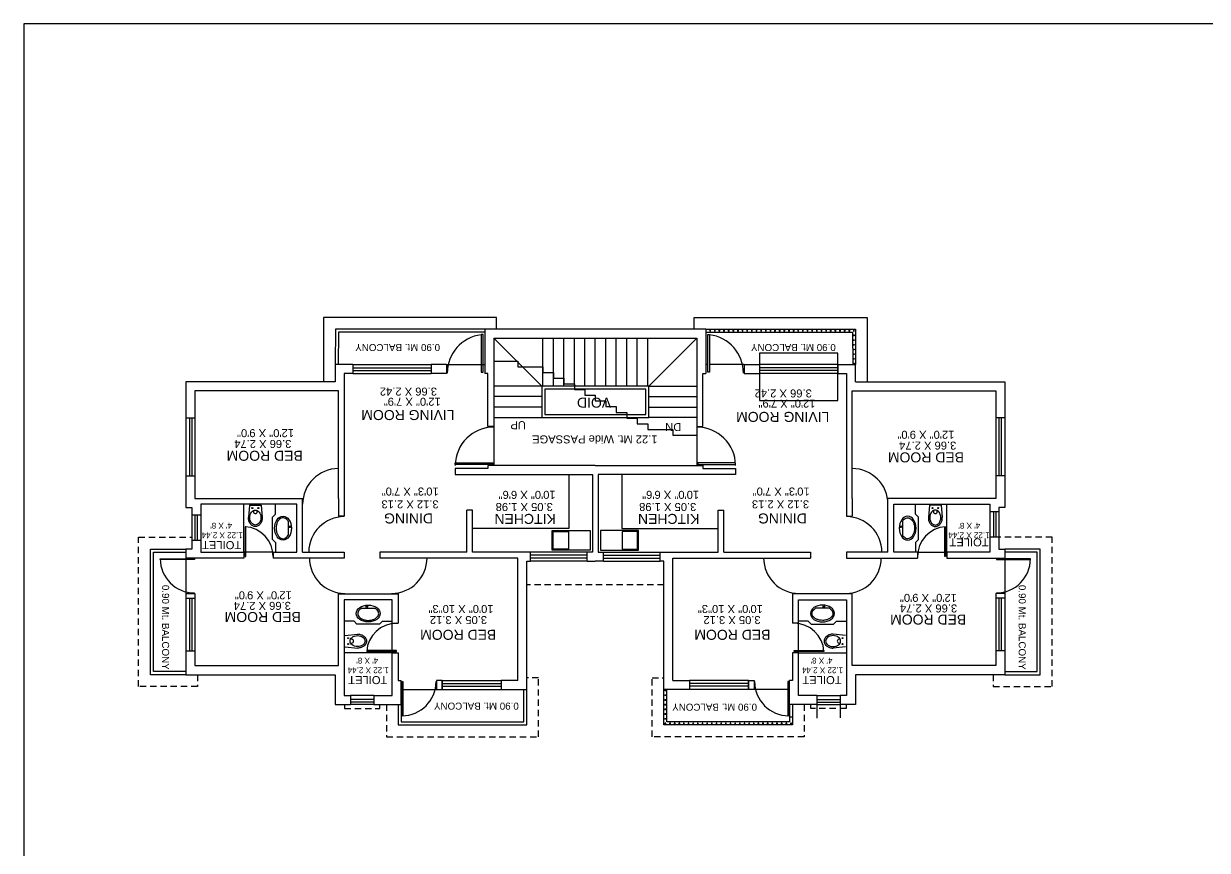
# Model space of a CAD drawing. Header units: metres. Extents: x -1441 to -394, y -133 to 518.
# Drawn here: x -1183.67 to -1153.52, y 45.35 to 66.41 of the extents above; entities that cross this region are included whole.
import ezdxf

# ---------------------------------------------------------------- set-up
doc = ezdxf.new("R2010")
doc.units = ezdxf.units.M
doc.header["$LTSCALE"] = 25.4
doc.linetypes.add('DASHED2', pattern=[9.525, 6.35, -3.175])
doc.layers.get('0').update_dxf_attribs({"linetype": 'CONTINUOUS'})
doc.layers.add('FUR', color=1, linetype='CONTINUOUS')
doc.styles.add('STYLE3', font='arial.ttf')

msp = doc.modelspace()

# ---------------------------------------------------------------- linework, layer by layer
at = {"color": 8}
for p, q in [((-1172.209, 58.626), (-1175.729, 58.626)), ((-1170.475, 57.176), (-1171.695, 58.396)), ((-1170.445, 57.176), (-1170.445, 58.396)), ((-1170.178, 57.176), (-1170.178, 58.396)), ((-1169.911, 57.176), (-1169.911, 58.396)), ((-1169.644, 57.176), (-1169.644, 58.396)), ((-1169.377, 57.176), (-1169.377, 58.396)), ((-1169.11, 57.176), (-1169.11, 58.396)), ((-1168.843, 57.176), (-1168.843, 58.396)), ((-1168.576, 57.176), (-1168.576, 58.396)), ((-1168.309, 57.176), (-1168.309, 58.396)), ((-1168.042, 57.176), (-1168.042, 58.396)), ((-1167.775, 57.176), (-1167.775, 58.396)), ((-1167.745, 57.176), (-1166.525, 58.396)), ((-1175.288, 57.726), (-1173.292, 57.726)), ((-1172.897, 57.726), (-1171.925, 57.726)), ((-1166.248, 57.726), (-1166.295, 57.726)), ((-1165.322, 57.726), (-1166.2, 57.726)), ((-1162.932, 57.726), (-1164.927, 57.726)), ((-1175.288, 57.496), (-1173.292, 57.496)), ((-1162.932, 57.496), (-1164.927, 57.496)), ((-1170.475, 57.176), (-1171.695, 57.176)), ((-1167.745, 57.176), (-1166.525, 57.176)), ((-1170.475, 56.909), (-1171.695, 56.909)), ((-1167.745, 56.909), (-1166.525, 56.909)), ((-1170.475, 56.642), (-1171.695, 56.642)), ((-1167.745, 56.642), (-1166.525, 56.642)), ((-1179.545, 56.369), (-1179.545, 54.89)), ((-1179.315, 56.369), (-1179.315, 54.89)), ((-1171.695, 56.375), (-1170.475, 56.375)), ((-1171.695, 56.375), (-1170.475, 56.375)), ((-1171.695, 56.145), (-1171.695, 55.155)), ((-1166.525, 56.375), (-1167.745, 56.375)), ((-1166.525, 56.145), (-1166.525, 55.155)), ((-1158.905, 56.369), (-1158.905, 54.89)), ((-1158.675, 56.369), (-1158.675, 54.89)), ((-1178.065, 52.945), (-1178.065, 54.165)), ((-1177.261, 53.917), (-1177.261, 54.165)), ((-1160.958, 53.917), (-1160.958, 54.165)), ((-1160.155, 52.945), (-1160.155, 54.165)), ((-1159.065, 53.976), (-1159.065, 53.325)), ((-1158.835, 53.976), (-1158.835, 53.325)), ((-1179.385, 53.896), (-1179.385, 53.253)), ((-1179.155, 53.896), (-1179.155, 53.253)), ((-1177.261, 53.917), (-1177.337, 53.841)), ((-1177.337, 53.268), (-1177.337, 53.841)), ((-1160.958, 53.917), (-1160.882, 53.841)), ((-1160.882, 53.268), (-1160.882, 53.841)), ((-1177.261, 53.192), (-1177.337, 53.268)), ((-1177.261, 53.192), (-1177.261, 52.945)), ((-1160.958, 53.192), (-1160.882, 53.268)), ((-1160.958, 53.192), (-1160.958, 52.945)), ((-1177.315, 52.945), (-1178.065, 52.945)), ((-1169.315, 52.945), (-1170.762, 52.945)), ((-1168.904, 52.945), (-1167.457, 52.945)), ((-1160.905, 52.945), (-1160.155, 52.945)), ((-1169.315, 52.715), (-1170.762, 52.715)), ((-1168.904, 52.715), (-1167.457, 52.715)), ((-1179.545, 51.777), (-1179.545, 50.43)), ((-1179.315, 51.777), (-1179.315, 50.43)), ((-1158.905, 51.777), (-1158.905, 50.43)), ((-1158.675, 51.777), (-1158.675, 50.43)), ((-1175.257, 51.188), (-1175.505, 51.188)), ((-1175.257, 51.188), (-1175.181, 51.112)), ((-1174.609, 51.112), (-1175.181, 51.112)), ((-1174.533, 51.188), (-1174.609, 51.112)), ((-1174.533, 51.188), (-1174.285, 51.188)), ((-1174.285, 50.385), (-1174.285, 51.135)), ((-1163.687, 51.188), (-1163.935, 51.188)), ((-1163.935, 50.385), (-1163.935, 51.135)), ((-1163.687, 51.188), (-1163.611, 51.112)), ((-1163.611, 51.112), (-1163.039, 51.112)), ((-1162.963, 51.188), (-1163.039, 51.112)), ((-1162.963, 51.188), (-1162.715, 51.188)), ((-1174.285, 50.385), (-1175.505, 50.385)), ((-1163.935, 50.385), (-1162.715, 50.385)), ((-1173.009, 49.675), (-1173.009, 49.445)), ((-1165.211, 49.675), (-1165.211, 49.445)), ((-1174.749, 49.295), (-1175.349, 49.295)), ((-1174.055, 49.445), (-1174.034, 49.445)), ((-1174.013, 49.445), (-1173.155, 49.445)), ((-1164.165, 49.445), (-1165.065, 49.445)), ((-1163.471, 49.295), (-1162.871, 49.295)), ((-1174.749, 49.065), (-1175.349, 49.065)), ((-1163.471, 49.065), (-1162.871, 49.065))]:
    msp.add_line(p, q, dxfattribs=at)
at = {"color": 7}
for p, q in [((-1171.925, 58.626), (-1171.925, 57.726)), ((-1166.295, 58.626), (-1171.925, 58.626)), ((-1171.925, 58.626), (-1171.925, 57.496)), ((-1166.295, 58.626), (-1166.295, 57.496)), ((-1171.695, 58.396), (-1166.525, 58.396)), ((-1171.695, 58.396), (-1171.695, 56.145)), ((-1166.525, 58.396), (-1166.525, 56.145)), ((-1175.288, 57.726), (-1175.288, 57.496)), ((-1172.897, 57.726), (-1173.292, 57.726)), ((-1173.292, 57.726), (-1173.292, 57.496)), ((-1172.897, 57.726), (-1172.897, 57.496)), ((-1165.322, 57.726), (-1165.322, 57.496)), ((-1165.322, 57.726), (-1164.927, 57.726)), ((-1164.927, 57.726), (-1164.927, 57.496)), ((-1162.932, 57.726), (-1162.485, 57.726)), ((-1162.932, 57.726), (-1162.932, 57.496)), ((-1162.485, 57.285), (-1162.485, 57.726)), ((-1175.505, 57.496), (-1175.505, 53.862)), ((-1175.288, 57.496), (-1175.505, 57.496)), ((-1172.897, 57.496), (-1173.292, 57.496)), ((-1171.845, 57.496), (-1171.925, 57.496)), ((-1171.845, 56.145), (-1171.845, 57.496)), ((-1166.375, 56.145), (-1166.375, 57.496)), ((-1166.375, 57.496), (-1166.295, 57.496)), ((-1165.322, 57.496), (-1164.927, 57.496)), ((-1162.932, 57.496), (-1162.715, 57.496)), ((-1162.715, 57.496), (-1162.715, 53.862)), ((-1175.735, 57.285), (-1179.545, 57.285)), ((-1179.545, 57.285), (-1179.545, 56.369)), ((-1162.485, 57.285), (-1158.675, 57.285)), ((-1158.675, 57.285), (-1158.675, 56.369)), ((-1179.545, 56.369), (-1179.315, 56.369)), ((-1171.695, 56.145), (-1171.845, 56.145)), ((-1166.525, 56.145), (-1166.375, 56.145)), ((-1158.675, 56.369), (-1158.905, 56.369)), ((-1179.545, 54.89), (-1179.545, 54.085)), ((-1179.545, 54.89), (-1179.315, 54.89)), ((-1169.11, 55.155), (-1171.845, 55.155)), ((-1171.845, 55.155), (-1171.845, 55.075)), ((-1169.11, 55.155), (-1166.375, 55.155)), ((-1166.375, 55.155), (-1166.375, 55.075)), ((-1158.675, 54.89), (-1158.905, 54.89)), ((-1158.675, 54.89), (-1158.675, 54.085)), ((-1176.565, 52.945), (-1176.565, 54.315)), ((-1175.655, 54.315), (-1175.655, 53.862)), ((-1162.565, 54.315), (-1162.565, 53.862)), ((-1161.655, 52.945), (-1161.655, 54.315)), ((-1179.545, 54.085), (-1179.385, 54.085)), ((-1179.385, 54.085), (-1179.385, 53.896)), ((-1172.385, 52.945), (-1172.385, 54.015)), ((-1172.235, 54.015), (-1172.385, 54.015)), ((-1165.985, 54.015), (-1165.835, 54.015)), ((-1165.835, 52.945), (-1165.835, 54.015)), ((-1158.835, 53.976), (-1159.065, 53.976)), ((-1158.675, 54.085), (-1158.835, 54.085)), ((-1158.835, 54.085), (-1158.835, 53.976)), ((-1179.385, 53.896), (-1179.155, 53.896)), ((-1176.934, 53.731), (-1176.934, 53.378)), ((-1175.505, 53.862), (-1175.655, 53.862)), ((-1162.715, 53.862), (-1162.565, 53.862)), ((-1161.286, 53.731), (-1161.286, 53.378)), ((-1179.385, 53.253), (-1179.385, 53.025)), ((-1158.835, 53.325), (-1158.835, 53.025)), ((-1179.385, 53.025), (-1179.545, 53.025)), ((-1179.545, 53.025), (-1179.545, 52.776)), ((-1178.065, 52.945), (-1178.065, 52.795)), ((-1177.315, 52.945), (-1177.315, 52.795)), ((-1172.385, 52.945), (-1174.595, 52.945)), ((-1174.595, 52.945), (-1174.595, 52.795)), ((-1170.762, 52.715), (-1170.762, 52.945)), ((-1169.315, 52.715), (-1169.315, 52.945)), ((-1168.904, 52.715), (-1168.904, 52.945)), ((-1167.457, 52.715), (-1167.457, 52.945)), ((-1165.835, 52.945), (-1163.625, 52.945)), ((-1163.625, 52.945), (-1163.625, 52.795)), ((-1160.905, 52.945), (-1160.905, 52.795)), ((-1160.155, 52.945), (-1160.155, 52.795)), ((-1158.835, 53.025), (-1158.675, 53.025)), ((-1158.675, 53.025), (-1158.675, 51.777)), ((-1179.545, 52.755), (-1179.545, 51.777)), ((-1170.855, 49.445), (-1170.855, 52.715)), ((-1170.855, 52.715), (-1170.762, 52.715)), ((-1169.315, 52.715), (-1169.11, 52.715)), ((-1168.904, 52.715), (-1169.11, 52.715)), ((-1167.365, 52.715), (-1167.457, 52.715)), ((-1167.365, 49.445), (-1167.365, 52.715)), ((-1179.545, 51.895), (-1179.315, 51.895)), ((-1179.315, 51.895), (-1179.315, 51.777)), ((-1158.675, 51.895), (-1158.905, 51.895)), ((-1158.905, 51.895), (-1158.905, 51.777)), ((-1179.545, 51.777), (-1179.315, 51.777)), ((-1158.675, 51.777), (-1158.905, 51.777)), ((-1175.071, 51.516), (-1174.718, 51.516)), ((-1163.148, 51.516), (-1163.501, 51.516)), ((-1174.285, 51.135), (-1174.135, 51.135)), ((-1163.935, 51.135), (-1164.085, 51.135)), ((-1179.545, 50.43), (-1179.545, 49.825)), ((-1179.545, 50.43), (-1179.315, 50.43)), ((-1174.285, 50.385), (-1174.135, 50.385)), ((-1163.935, 50.385), (-1164.085, 50.385)), ((-1158.675, 50.43), (-1158.905, 50.43)), ((-1158.675, 50.43), (-1158.675, 49.825)), ((-1179.545, 49.825), (-1175.735, 49.825)), ((-1175.735, 49.825), (-1175.735, 49.065)), ((-1158.675, 49.825), (-1162.485, 49.825)), ((-1162.485, 49.825), (-1162.485, 49.065)), ((-1174.135, 49.675), (-1174.055, 49.675)), ((-1174.055, 49.065), (-1174.055, 49.675)), ((-1171.505, 49.675), (-1171.505, 49.445)), ((-1171.085, 49.675), (-1171.505, 49.675)), ((-1167.135, 49.675), (-1166.715, 49.675)), ((-1166.715, 49.675), (-1166.715, 49.445)), ((-1164.165, 49.065), (-1164.165, 49.675)), ((-1164.085, 49.675), (-1164.165, 49.675)), ((-1175.349, 49.295), (-1175.349, 49.065)), ((-1174.749, 49.295), (-1174.749, 49.065)), ((-1171.505, 49.445), (-1170.855, 49.445)), ((-1166.715, 49.445), (-1167.365, 49.445)), ((-1163.471, 49.295), (-1163.471, 49.065)), ((-1162.871, 49.295), (-1162.871, 49.065)), ((-1175.735, 49.065), (-1175.349, 49.065)), ((-1174.749, 49.065), (-1174.055, 49.065)), ((-1163.471, 49.065), (-1164.165, 49.065)), ((-1162.485, 49.065), (-1162.871, 49.065))]:
    msp.add_line(p, q, dxfattribs=at)
at = {"color": 5}
for p, q in [((-1175.288, 57.641), (-1173.292, 57.641)), ((-1162.932, 57.641), (-1164.927, 57.641)), ((-1175.288, 57.574), (-1173.292, 57.574)), ((-1162.932, 57.574), (-1164.927, 57.574)), ((-1179.445, 56.369), (-1179.445, 54.89)), ((-1179.391, 56.369), (-1179.391, 54.89)), ((-1158.828, 56.369), (-1158.828, 54.89)), ((-1158.774, 56.369), (-1158.774, 54.89)), ((-1158.97, 53.976), (-1158.97, 53.325)), ((-1158.909, 53.976), (-1158.909, 53.325)), ((-1179.31, 53.896), (-1179.31, 53.253)), ((-1179.249, 53.896), (-1179.249, 53.253)), ((-1169.315, 52.865), (-1170.762, 52.865)), ((-1169.315, 52.796), (-1170.762, 52.796)), ((-1168.904, 52.865), (-1167.457, 52.865)), ((-1168.904, 52.796), (-1167.457, 52.796)), ((-1179.447, 51.777), (-1179.447, 50.43)), ((-1179.39, 51.777), (-1179.39, 50.43)), ((-1158.829, 51.777), (-1158.829, 50.43)), ((-1158.772, 51.777), (-1158.772, 50.43)), ((-1174.749, 49.195), (-1175.349, 49.195)), ((-1163.471, 49.195), (-1162.871, 49.195)), ((-1174.749, 49.124), (-1175.349, 49.124)), ((-1163.471, 49.124), (-1162.871, 49.124))]:
    msp.add_line(p, q, dxfattribs=at)
at = {"color": 8, "linetype": 'DASHED2', "ltscale": 0.001}
msp.add_line((-1167.365, 52.115), (-1170.855, 52.115), dxfattribs=at)
at = {"color": 8, "linetype": 'Continuous'}
for p, q in [((-1163.471, 49.295), (-1163.471, 48.715)), ((-1162.871, 49.295), (-1162.871, 48.726))]:
    msp.add_line(p, q, dxfattribs=at)
at = {"color": 6, "linetype": 'Continuous'}
msp.add_line((-1164.165, 48.753), (-1164.09, 48.753), dxfattribs=at)
at = {"lineweight": 30}
msp.add_lwpolyline([(-1123.45, 66.408), (-1183.671, 66.408), (-1183.671, 26.366), (-1123.45, 26.366)], close=True, dxfattribs=at)
at = {"color": 8}
for points in [[(-1171.625, 58.626), (-1171.625, 58.926), (-1176.035, 58.926), (-1176.035, 57.285)], [(-1166.595, 58.626), (-1166.595, 58.926), (-1162.185, 58.926), (-1162.185, 57.285)], [(-1171.925, 58.626), (-1175.729, 58.626), (-1175.735, 57.726)], [(-1171.925, 58.551), (-1175.654, 58.551), (-1175.66, 57.725)], [(-1166.295, 58.626), (-1162.485, 58.626), (-1162.485, 57.726)], [(-1166.289, 58.551), (-1162.559, 58.551), (-1162.554, 57.725)], [(-1169.785, 54.925), (-1169.785, 53.545), (-1172.235, 53.545)], [(-1168.435, 54.925), (-1168.435, 53.545), (-1165.985, 53.545)], [(-1179.545, 49.825), (-1180.445, 49.825), (-1180.445, 53.025), (-1179.545, 53.025)], [(-1179.545, 49.905), (-1180.365, 49.905), (-1180.365, 52.945), (-1179.545, 52.945)], [(-1158.675, 49.825), (-1157.775, 49.825), (-1157.775, 53.025), (-1158.675, 53.025)], [(-1158.675, 49.905), (-1157.855, 49.905), (-1157.855, 52.945), (-1158.675, 52.945)], [(-1173.009, 49.675), (-1171.505, 49.675)], [(-1165.211, 49.675), (-1166.715, 49.675)], [(-1174.13, 49.065), (-1174.13, 48.545), (-1170.855, 48.545), (-1170.855, 49.445)], [(-1174.055, 49.065), (-1174.055, 48.62), (-1170.93, 48.62), (-1170.93, 49.445)], [(-1173.009, 49.445), (-1171.505, 49.445)], [(-1164.09, 49.065), (-1164.09, 48.545), (-1167.365, 48.545), (-1167.365, 49.445)], [(-1164.165, 49.065), (-1164.165, 48.62), (-1167.29, 48.62), (-1167.29, 49.445)], [(-1165.211, 49.445), (-1166.715, 49.445)]]:
    msp.add_lwpolyline(points, dxfattribs=at)
at = {"color": 7}
for points in [[(-1171.971, 57.53), (-1171.971, 58.493), (-1172.019, 58.493), (-1172.019, 57.53)], [(-1166.248, 57.53), (-1166.248, 58.493), (-1166.2, 58.493), (-1166.2, 57.53)], [(-1170.475, 56.375), (-1167.745, 56.375), (-1167.745, 57.176), (-1170.475, 57.176)], [(-1170.4, 56.45), (-1167.82, 56.45), (-1167.82, 57.101), (-1170.4, 57.101)], [(-1178.032, 52.832), (-1178.011, 52.832), (-1178.011, 53.593), (-1178.032, 53.593)], [(-1160.187, 52.832), (-1160.208, 52.832), (-1160.208, 53.593), (-1160.187, 53.593)], [(-1179.324, 52.776), (-1179.324, 52.755), (-1180.192, 52.755), (-1180.192, 52.776)], [(-1158.895, 52.776), (-1158.895, 52.755), (-1158.028, 52.755), (-1158.028, 52.776)], [(-1174.173, 50.417), (-1174.173, 50.438), (-1174.933, 50.438), (-1174.933, 50.417)], [(-1164.047, 50.417), (-1164.047, 50.438), (-1163.286, 50.438), (-1163.286, 50.417)], [(-1174.034, 49.647), (-1174.013, 49.647), (-1174.013, 48.779), (-1174.034, 48.779)], [(-1173.155, 49.445), (-1173.009, 49.445), (-1173.009, 49.675), (-1173.155, 49.675)], [(-1165.065, 49.445), (-1165.211, 49.445), (-1165.211, 49.675), (-1165.065, 49.675)], [(-1164.186, 49.647), (-1164.206, 49.647), (-1164.206, 48.779), (-1164.186, 48.779)]]:
    msp.add_lwpolyline(points, close=True, dxfattribs=at)
at = {"color": 1}
for points in [[(-1166.177, 58.597), (-1166.197, 58.597), (-1166.197, 58.577), (-1166.177, 58.577)], [(-1166.058, 58.597), (-1166.078, 58.597), (-1166.078, 58.577), (-1166.058, 58.577)], [(-1165.94, 58.597), (-1165.96, 58.597), (-1165.96, 58.577), (-1165.94, 58.577)], [(-1165.822, 58.597), (-1165.842, 58.597), (-1165.842, 58.577), (-1165.822, 58.577)], [(-1165.704, 58.597), (-1165.724, 58.597), (-1165.724, 58.577), (-1165.704, 58.577)], [(-1165.586, 58.597), (-1165.606, 58.597), (-1165.606, 58.577), (-1165.586, 58.577)], [(-1165.467, 58.597), (-1165.487, 58.597), (-1165.487, 58.577), (-1165.467, 58.577)], [(-1165.349, 58.597), (-1165.369, 58.597), (-1165.369, 58.577), (-1165.349, 58.577)], [(-1165.231, 58.597), (-1165.251, 58.597), (-1165.251, 58.577), (-1165.231, 58.577)], [(-1165.113, 58.597), (-1165.133, 58.597), (-1165.133, 58.577), (-1165.113, 58.577)], [(-1164.995, 58.597), (-1165.015, 58.597), (-1165.015, 58.577), (-1164.995, 58.577)], [(-1164.877, 58.597), (-1164.897, 58.597), (-1164.897, 58.577), (-1164.877, 58.577)], [(-1164.758, 58.597), (-1164.778, 58.597), (-1164.778, 58.577), (-1164.758, 58.577)], [(-1164.64, 58.597), (-1164.66, 58.597), (-1164.66, 58.577), (-1164.64, 58.577)], [(-1164.522, 58.597), (-1164.542, 58.597), (-1164.542, 58.577), (-1164.522, 58.577)], [(-1164.404, 58.597), (-1164.424, 58.597), (-1164.424, 58.577), (-1164.404, 58.577)], [(-1164.286, 58.597), (-1164.306, 58.597), (-1164.306, 58.577), (-1164.286, 58.577)], [(-1164.167, 58.597), (-1164.187, 58.597), (-1164.187, 58.577), (-1164.167, 58.577)], [(-1164.049, 58.597), (-1164.069, 58.597), (-1164.069, 58.577), (-1164.049, 58.577)], [(-1163.931, 58.597), (-1163.951, 58.597), (-1163.951, 58.577), (-1163.931, 58.577)], [(-1163.813, 58.597), (-1163.833, 58.597), (-1163.833, 58.577), (-1163.813, 58.577)], [(-1163.695, 58.597), (-1163.715, 58.597), (-1163.715, 58.577), (-1163.695, 58.577)], [(-1163.576, 58.597), (-1163.596, 58.597), (-1163.596, 58.577), (-1163.576, 58.577)], [(-1163.458, 58.597), (-1163.478, 58.597), (-1163.478, 58.577), (-1163.458, 58.577)], [(-1163.34, 58.597), (-1163.36, 58.597), (-1163.36, 58.577), (-1163.34, 58.577)], [(-1163.222, 58.597), (-1163.242, 58.597), (-1163.242, 58.577), (-1163.222, 58.577)], [(-1163.104, 58.597), (-1163.124, 58.597), (-1163.124, 58.577), (-1163.104, 58.577)], [(-1162.986, 58.597), (-1163.006, 58.597), (-1163.006, 58.577), (-1162.986, 58.577)], [(-1162.867, 58.597), (-1162.887, 58.597), (-1162.887, 58.577), (-1162.867, 58.577)], [(-1162.749, 58.597), (-1162.769, 58.597), (-1162.769, 58.577), (-1162.749, 58.577)], [(-1162.631, 58.597), (-1162.651, 58.597), (-1162.651, 58.577), (-1162.631, 58.577)], [(-1162.513, 58.597), (-1162.533, 58.597), (-1162.533, 58.577), (-1162.513, 58.577)], [(-1162.513, 58.478), (-1162.513, 58.458), (-1162.533, 58.458), (-1162.533, 58.478)], [(-1162.513, 58.358), (-1162.513, 58.338), (-1162.533, 58.338), (-1162.533, 58.358)], [(-1162.513, 58.238), (-1162.513, 58.218), (-1162.533, 58.218), (-1162.533, 58.238)], [(-1162.513, 58.118), (-1162.513, 58.098), (-1162.533, 58.098), (-1162.533, 58.118)], [(-1162.513, 57.999), (-1162.513, 57.979), (-1162.533, 57.979), (-1162.533, 57.999)], [(-1162.513, 57.879), (-1162.513, 57.859), (-1162.533, 57.859), (-1162.533, 57.879)], [(-1162.513, 57.759), (-1162.513, 57.739), (-1162.533, 57.739), (-1162.533, 57.759)], [(-1167.337, 49.411), (-1167.337, 49.431), (-1167.317, 49.431), (-1167.317, 49.411)], [(-1167.337, 49.291), (-1167.337, 49.311), (-1167.317, 49.311), (-1167.317, 49.291)], [(-1167.337, 49.171), (-1167.337, 49.191), (-1167.317, 49.191), (-1167.317, 49.171)], [(-1167.337, 49.052), (-1167.337, 49.072), (-1167.317, 49.072), (-1167.317, 49.052)], [(-1167.337, 48.932), (-1167.337, 48.952), (-1167.317, 48.952), (-1167.317, 48.932)], [(-1167.337, 48.812), (-1167.337, 48.832), (-1167.317, 48.832), (-1167.317, 48.812)], [(-1167.337, 48.692), (-1167.337, 48.712), (-1167.317, 48.712), (-1167.317, 48.692)]]:
    msp.add_lwpolyline(points, close=True, dxfattribs=at)
at = {"color": 38, "linetype": 'Continuous'}
msp.add_lwpolyline([(-1164.927, 56.811), (-1162.932, 56.811), (-1162.932, 58.011), (-1164.927, 58.011)], close=True, dxfattribs=at)
at = {"color": 7}
for points in [[(-1175.288, 57.726), (-1175.735, 57.726), (-1175.735, 57.285)], [(-1175.655, 54.315), (-1175.655, 57.055), (-1179.315, 57.055), (-1179.315, 56.369)], [(-1162.565, 54.315), (-1162.565, 57.055), (-1158.905, 57.055), (-1158.905, 56.369)], [(-1179.315, 54.89), (-1179.315, 54.315), (-1176.565, 54.315)], [(-1171.845, 55.075), (-1172.682, 55.075), (-1172.682, 54.925), (-1169.185, 54.925), (-1169.185, 52.945), (-1169.315, 52.945)], [(-1166.375, 55.075), (-1165.538, 55.075), (-1165.538, 54.925), (-1169.035, 54.925), (-1169.035, 52.945), (-1168.904, 52.945)], [(-1158.905, 54.89), (-1158.905, 54.315), (-1161.655, 54.315)], [(-1177.315, 52.945), (-1176.715, 52.945), (-1176.715, 54.165), (-1179.155, 54.165), (-1179.155, 53.896)], [(-1170.762, 52.945), (-1172.235, 52.945), (-1172.235, 54.015)], [(-1167.457, 52.945), (-1165.985, 52.945), (-1165.985, 54.015)], [(-1160.905, 52.945), (-1161.505, 52.945), (-1161.505, 54.165), (-1159.065, 54.165), (-1159.065, 53.976)], [(-1179.385, 53.253), (-1179.155, 53.253), (-1179.155, 52.945), (-1178.065, 52.945)], [(-1158.835, 53.325), (-1159.065, 53.325), (-1159.065, 52.945), (-1160.155, 52.945)], [(-1178.065, 52.795), (-1179.545, 52.795)], [(-1176.565, 52.945), (-1175.505, 52.945), (-1175.505, 52.795), (-1177.315, 52.795)], [(-1171.085, 49.675), (-1171.085, 52.795), (-1174.595, 52.795)], [(-1167.135, 49.675), (-1167.135, 52.795), (-1163.625, 52.795)], [(-1161.655, 52.945), (-1162.715, 52.945), (-1162.715, 52.795), (-1160.905, 52.795)], [(-1160.155, 52.795), (-1158.675, 52.795)], [(-1179.315, 50.74), (-1179.315, 50.055), (-1175.655, 50.055), (-1175.655, 51.885), (-1174.135, 51.885)], [(-1174.135, 51.885), (-1174.135, 51.135)], [(-1164.085, 51.885), (-1164.085, 51.135)], [(-1158.905, 50.43), (-1158.905, 50.055), (-1162.565, 50.055), (-1162.565, 51.885), (-1164.085, 51.885)], [(-1174.285, 51.135), (-1174.285, 51.735), (-1175.505, 51.735), (-1175.505, 49.295), (-1175.349, 49.295)], [(-1163.935, 51.135), (-1163.935, 51.735), (-1162.715, 51.735), (-1162.715, 49.295), (-1162.871, 49.295)], [(-1174.749, 49.295), (-1174.285, 49.295), (-1174.285, 50.385)], [(-1174.135, 50.385), (-1174.135, 49.675)], [(-1164.085, 50.385), (-1164.085, 49.675)], [(-1163.471, 49.295), (-1163.935, 49.295), (-1163.935, 50.385)]]:
    msp.add_lwpolyline(points, dxfattribs=at)
at = {"color": 6, "linetype": 'Continuous'}
msp.add_lwpolyline([(-1171.695, 57.815), (-1171.086, 57.815), (-1171.086, 57.669), (-1170.445, 57.669), (-1170.445, 57.524), (-1170.178, 57.524), (-1170.178, 57.379), (-1169.911, 57.379), (-1169.911, 57.234), (-1169.644, 57.234), (-1169.644, 57.088), (-1169.377, 57.088), (-1169.377, 56.943), (-1169.11, 56.943), (-1169.11, 56.798), (-1168.843, 56.798), (-1168.843, 56.653), (-1168.576, 56.653), (-1168.576, 56.507), (-1168.309, 56.507), (-1168.309, 56.362), (-1168.042, 56.362), (-1168.042, 56.217), (-1167.775, 56.217), (-1167.775, 56.072), (-1167.133, 56.072), (-1167.133, 55.926), (-1166.525, 55.926)], dxfattribs=at)
at = {"color": 8}
for points in [[(-1171.719, 55.176), (-1172.682, 55.176), (-1172.682, 55.224), (-1171.719, 55.224)], [(-1166.501, 55.176), (-1165.538, 55.176), (-1165.538, 55.224), (-1166.501, 55.224)], [(-1169.244, 52.999), (-1170.21, 52.999), (-1170.21, 53.498), (-1169.244, 53.498)], [(-1169.793, 53.025), (-1170.187, 53.025), (-1170.187, 53.47), (-1169.793, 53.47)], [(-1168.975, 52.999), (-1168.009, 52.999), (-1168.009, 53.498), (-1168.975, 53.498)], [(-1168.427, 53.025), (-1168.033, 53.025), (-1168.033, 53.47), (-1168.427, 53.47)]]:
    msp.add_lwpolyline(points, close=True, dxfattribs=at)
at = {"color": 8, "linetype": 'DASHED2', "ltscale": 0.001}
for points in [[(-1179.245, 49.825), (-1179.245, 49.525), (-1180.745, 49.525), (-1180.745, 53.325), (-1179.385, 53.325)], [(-1158.975, 49.825), (-1158.975, 49.525), (-1157.475, 49.525), (-1157.475, 53.325), (-1158.835, 53.325)], [(-1174.43, 49.065), (-1174.43, 48.245), (-1170.555, 48.245), (-1170.555, 49.745), (-1170.855, 49.745)], [(-1163.79, 49.065), (-1163.79, 48.245), (-1167.665, 48.245), (-1167.665, 49.745), (-1167.365, 49.745)], [(-1175.499, 49.065), (-1175.499, 48.965), (-1174.599, 48.965), (-1174.599, 49.065)], [(-1162.721, 49.065), (-1162.721, 48.965), (-1163.621, 48.965), (-1163.621, 49.065)]]:
    msp.add_lwpolyline(points, dxfattribs=at)
at = {"color": 5}
for points in [[(-1173.009, 49.602), (-1171.505, 49.602)], [(-1173.009, 49.533), (-1171.505, 49.533)], [(-1165.211, 49.602), (-1166.715, 49.602)], [(-1165.211, 49.533), (-1166.715, 49.533)]]:
    msp.add_lwpolyline(points, dxfattribs=at)
at = {"color": 3}
for points in [[(-1167.337, 48.573), (-1167.317, 48.573), (-1167.317, 48.593), (-1167.337, 48.593)], [(-1167.218, 48.573), (-1167.198, 48.573), (-1167.198, 48.593), (-1167.218, 48.593)], [(-1167.1, 48.573), (-1167.08, 48.573), (-1167.08, 48.593), (-1167.1, 48.593)], [(-1166.981, 48.573), (-1166.961, 48.573), (-1166.961, 48.593), (-1166.981, 48.593)], [(-1166.863, 48.573), (-1166.843, 48.573), (-1166.843, 48.593), (-1166.863, 48.593)], [(-1166.744, 48.573), (-1166.724, 48.573), (-1166.724, 48.593), (-1166.744, 48.593)], [(-1166.626, 48.573), (-1166.606, 48.573), (-1166.606, 48.593), (-1166.626, 48.593)], [(-1166.507, 48.573), (-1166.487, 48.573), (-1166.487, 48.593), (-1166.507, 48.593)], [(-1166.389, 48.573), (-1166.369, 48.573), (-1166.369, 48.593), (-1166.389, 48.593)], [(-1166.27, 48.573), (-1166.25, 48.573), (-1166.25, 48.593), (-1166.27, 48.593)], [(-1166.152, 48.573), (-1166.132, 48.573), (-1166.132, 48.593), (-1166.152, 48.593)], [(-1166.033, 48.573), (-1166.013, 48.573), (-1166.013, 48.593), (-1166.033, 48.593)], [(-1165.915, 48.573), (-1165.895, 48.573), (-1165.895, 48.593), (-1165.915, 48.593)], [(-1165.796, 48.573), (-1165.776, 48.573), (-1165.776, 48.593), (-1165.796, 48.593)], [(-1165.678, 48.573), (-1165.658, 48.573), (-1165.658, 48.593), (-1165.678, 48.593)], [(-1165.559, 48.573), (-1165.539, 48.573), (-1165.539, 48.593), (-1165.559, 48.593)], [(-1165.441, 48.573), (-1165.421, 48.573), (-1165.421, 48.593), (-1165.441, 48.593)], [(-1165.322, 48.573), (-1165.302, 48.573), (-1165.302, 48.593), (-1165.322, 48.593)], [(-1165.204, 48.573), (-1165.184, 48.573), (-1165.184, 48.593), (-1165.204, 48.593)], [(-1165.085, 48.573), (-1165.065, 48.573), (-1165.065, 48.593), (-1165.085, 48.593)], [(-1164.967, 48.573), (-1164.947, 48.573), (-1164.947, 48.593), (-1164.967, 48.593)], [(-1164.848, 48.573), (-1164.828, 48.573), (-1164.828, 48.593), (-1164.848, 48.593)], [(-1164.73, 48.573), (-1164.71, 48.573), (-1164.71, 48.593), (-1164.73, 48.593)], [(-1164.611, 48.573), (-1164.591, 48.573), (-1164.591, 48.593), (-1164.611, 48.593)], [(-1164.493, 48.573), (-1164.473, 48.573), (-1164.473, 48.593), (-1164.493, 48.593)], [(-1164.374, 48.573), (-1164.354, 48.573), (-1164.354, 48.593), (-1164.374, 48.593)], [(-1164.256, 48.573), (-1164.236, 48.573), (-1164.236, 48.593), (-1164.256, 48.593)], [(-1164.137, 48.573), (-1164.117, 48.573), (-1164.117, 48.593), (-1164.137, 48.593)], [(-1164.137, 48.573), (-1164.117, 48.573), (-1164.117, 48.593), (-1164.137, 48.593)]]:
    msp.add_lwpolyline(points, close=True, dxfattribs=at)
at = {"color": 7}
for centre in [(-1176.893, 53.592), (-1161.327, 53.592), (-1174.932, 51.556), (-1163.287, 51.556)]:
    msp.add_circle(centre, 0.0217, dxfattribs=at)
at = {"color": 8}
for centre, radius, start, end in [((-1171.892, 57.504), 0.989, 97.4003, 180), ((-1166.327, 57.504), 0.989, 0, 82.5997), ((-1171.692, 55.143), 0.989, 90, 179.2017), ((-1166.527, 55.143), 0.989, 0.7983, 90), ((-1175.655, 54.165), 0.91, 90, 180), ((-1162.565, 54.165), 0.91, 0, 90), ((-1175.505, 52.945), 0.905, 90, 180), ((-1162.715, 52.945), 0.905, 0, 90), ((-1178.077, 52.832), 0.762, 0, 86.6398), ((-1160.143, 52.832), 0.762, 93.3602, 180), ((-1179.324, 52.776), 0.868, 180, 270), ((-1175.488, 52.799), 0.905, 180, 270), ((-1174.302, 52.799), 0.905, 270, 0), ((-1163.918, 52.799), 0.905, 180, 270), ((-1162.732, 52.799), 0.905, 270, 0), ((-1158.895, 52.776), 0.868, 270, 0), ((-1174.173, 50.373), 0.762, 90, 176.6398), ((-1164.047, 50.373), 0.762, 3.3602, 90), ((-1174.034, 49.647), 0.868, 270, 0), ((-1164.186, 49.647), 0.868, 180, 270)]:
    msp.add_arc(centre, radius, start, end, dxfattribs=at)
at = {"color": 7}
for centre, major_axis in [((-1177.065, 53.555), (0, 0.305)), ((-1174.895, 51.384), (-0.305, 0))]:
    msp.add_ellipse(centre, major_axis=major_axis, ratio=0.7038, dxfattribs=at)
at = {"color": 7, "extrusion": (0, 0, -1)}
for centre, major_axis in [((-1161.154, 53.555), (0, 0.305)), ((-1163.325, 51.384), (0.305, 0))]:
    msp.add_ellipse(centre, major_axis=major_axis, ratio=0.7038, dxfattribs=at)
at = {"color": 7}
for points in [[(-1176.934, 53.731), (-1176.94, 53.742), (-1176.947, 53.752), (-1176.969, 53.779), (-1176.985, 53.793), (-1177.017, 53.812), (-1177.034, 53.818), (-1177.055, 53.821), (-1177.06, 53.821), (-1177.065, 53.821), (-1177.082, 53.821), (-1177.098, 53.818), (-1177.131, 53.803), (-1177.147, 53.791), (-1177.178, 53.761), (-1177.192, 53.742), (-1177.215, 53.697), (-1177.224, 53.672), (-1177.237, 53.618), (-1177.241, 53.59), (-1177.242, 53.532), (-1177.239, 53.503), (-1177.228, 53.449), (-1177.219, 53.423), (-1177.197, 53.377), (-1177.184, 53.357), (-1177.155, 53.324), (-1177.138, 53.311), (-1177.106, 53.294), (-1177.089, 53.289), (-1177.056, 53.287), (-1177.039, 53.289), (-1177.007, 53.302), (-1176.99, 53.312), (-1176.96, 53.34), (-1176.946, 53.358), (-1176.934, 53.378)], [(-1161.286, 53.731), (-1161.279, 53.742), (-1161.272, 53.752), (-1161.251, 53.779), (-1161.235, 53.793), (-1161.202, 53.812), (-1161.186, 53.818), (-1161.164, 53.821), (-1161.159, 53.821), (-1161.154, 53.821), (-1161.138, 53.821), (-1161.121, 53.818), (-1161.088, 53.803), (-1161.072, 53.791), (-1161.042, 53.761), (-1161.028, 53.742), (-1161.005, 53.697), (-1160.995, 53.672), (-1160.982, 53.618), (-1160.978, 53.59), (-1160.977, 53.532), (-1160.98, 53.503), (-1160.991, 53.449), (-1161, 53.423), (-1161.022, 53.377), (-1161.035, 53.357), (-1161.065, 53.324), (-1161.081, 53.311), (-1161.114, 53.294), (-1161.13, 53.289), (-1161.163, 53.287), (-1161.18, 53.289), (-1161.213, 53.302), (-1161.229, 53.312), (-1161.26, 53.34), (-1161.274, 53.358), (-1161.286, 53.378)], [(-1175.071, 51.516), (-1175.082, 51.509), (-1175.092, 51.502), (-1175.119, 51.48), (-1175.133, 51.464), (-1175.152, 51.432), (-1175.158, 51.415), (-1175.161, 51.394), (-1175.161, 51.389), (-1175.161, 51.384), (-1175.161, 51.367), (-1175.158, 51.351), (-1175.143, 51.318), (-1175.131, 51.302), (-1175.101, 51.272), (-1175.082, 51.258), (-1175.037, 51.234), (-1175.012, 51.225), (-1174.958, 51.212), (-1174.93, 51.208), (-1174.872, 51.207), (-1174.844, 51.21), (-1174.789, 51.221), (-1174.763, 51.23), (-1174.717, 51.252), (-1174.697, 51.265), (-1174.664, 51.295), (-1174.651, 51.311), (-1174.634, 51.343), (-1174.629, 51.36), (-1174.627, 51.393), (-1174.63, 51.41), (-1174.642, 51.443), (-1174.653, 51.459), (-1174.68, 51.49), (-1174.698, 51.504), (-1174.718, 51.516)], [(-1163.148, 51.516), (-1163.137, 51.509), (-1163.127, 51.502), (-1163.1, 51.48), (-1163.087, 51.464), (-1163.067, 51.432), (-1163.061, 51.415), (-1163.058, 51.394), (-1163.058, 51.389), (-1163.058, 51.384), (-1163.058, 51.367), (-1163.062, 51.351), (-1163.077, 51.318), (-1163.088, 51.302), (-1163.119, 51.272), (-1163.138, 51.258), (-1163.182, 51.234), (-1163.207, 51.225), (-1163.261, 51.212), (-1163.29, 51.208), (-1163.347, 51.207), (-1163.376, 51.21), (-1163.43, 51.221), (-1163.456, 51.23), (-1163.502, 51.252), (-1163.523, 51.265), (-1163.556, 51.295), (-1163.568, 51.311), (-1163.585, 51.343), (-1163.59, 51.36), (-1163.592, 51.393), (-1163.59, 51.41), (-1163.577, 51.443), (-1163.567, 51.459), (-1163.539, 51.49), (-1163.522, 51.504), (-1163.501, 51.516)]]:
    msp.add_open_spline(points, degree=3, knots=[5.409552, 5.409552, 5.409552, 5.409552, 5.571743, 5.571743, 5.881284, 5.881284, 6.190826, 6.190826, 6.283185, 6.283185, 6.283185, 6.592727, 6.592727, 6.902268, 6.902268, 7.211809, 7.211809, 7.52135, 7.52135, 7.830892, 7.830892, 8.140433, 8.140433, 8.449974, 8.449974, 8.759516, 8.759516, 9.069057, 9.069057, 9.378598, 9.378598, 9.688139, 9.688139, 9.997681, 9.997681, 10.298369, 10.298369, 10.298369, 10.298369], dxfattribs=at)
at = {"layer": 'FUR', "color": 7}
for p, q in [((-1177.916, 54.143), (-1177.948, 53.825)), ((-1177.916, 54.143), (-1177.624, 54.143)), ((-1177.624, 54.143), (-1177.593, 53.825)), ((-1160.595, 54.143), (-1160.627, 53.825)), ((-1160.303, 54.143), (-1160.595, 54.143)), ((-1160.303, 54.143), (-1160.271, 53.825)), ((-1175.483, 50.825), (-1175.166, 50.857)), ((-1162.736, 50.825), (-1163.054, 50.857)), ((-1175.483, 50.533), (-1175.166, 50.501)), ((-1162.736, 50.533), (-1163.054, 50.501))]:
    msp.add_line(p, q, dxfattribs=at)
for points in [[(-1177.77, 53.635, -0.122953), (-1177.818, 53.647, -0.105488), (-1177.866, 53.687, -0.087567), (-1177.898, 53.747, -0.078075), (-1177.91, 53.825, -0.078075), (-1177.898, 53.904, -0.087567), (-1177.866, 53.964, -0.105488), (-1177.818, 54.004, -0.122953), (-1177.77, 54.016, -0.122953), (-1177.723, 54.004, -0.105488), (-1177.675, 53.964, -0.087567), (-1177.643, 53.904, -0.078075), (-1177.631, 53.825, -0.078075), (-1177.643, 53.747, -0.087567), (-1177.675, 53.687, -0.105488), (-1177.723, 53.647, -0.122953)], [(-1160.449, 53.635, 0.122953), (-1160.401, 53.647, 0.105488), (-1160.353, 53.687, 0.087567), (-1160.322, 53.747, 0.078075), (-1160.309, 53.825, 0.078075), (-1160.322, 53.904, 0.087567), (-1160.353, 53.964, 0.105488), (-1160.401, 54.004, 0.122953), (-1160.449, 54.016, 0.122953), (-1160.497, 54.004, 0.105488), (-1160.545, 53.964, 0.087567), (-1160.577, 53.904, 0.078075), (-1160.589, 53.825, 0.078075), (-1160.577, 53.747, 0.087567), (-1160.545, 53.687, 0.105488), (-1160.497, 53.647, 0.122953)], [(-1174.975, 50.679, -0.122953), (-1174.987, 50.631, -0.105488), (-1175.027, 50.583, -0.087567), (-1175.088, 50.551, -0.078075), (-1175.166, 50.539, -0.078075), (-1175.244, 50.551, -0.087567), (-1175.304, 50.583, -0.105488), (-1175.344, 50.631, -0.122953), (-1175.356, 50.679, -0.122953), (-1175.344, 50.727, -0.105488), (-1175.304, 50.775, -0.087567), (-1175.244, 50.806, -0.078075), (-1175.166, 50.819, -0.078075), (-1175.088, 50.806, -0.087567), (-1175.027, 50.775, -0.105488), (-1174.987, 50.727, -0.122953)], [(-1163.244, 50.679, 0.122953), (-1163.232, 50.631, 0.105488), (-1163.192, 50.583, 0.087567), (-1163.132, 50.551, 0.078075), (-1163.054, 50.539, 0.078075), (-1162.976, 50.551, 0.087567), (-1162.916, 50.583, 0.105488), (-1162.875, 50.631, 0.122953), (-1162.863, 50.679, 0.122953), (-1162.875, 50.727, 0.105488), (-1162.916, 50.775, 0.087567), (-1162.976, 50.806, 0.078075), (-1163.054, 50.819, 0.078075), (-1163.132, 50.806, 0.087567), (-1163.192, 50.775, 0.105488), (-1163.232, 50.727, 0.122953)]]:
    msp.add_lwpolyline(points, format="xyb", close=True, dxfattribs=at)
for points in [[(-1177.77, 53.597, -0.122953), (-1177.836, 53.613, -0.105488), (-1177.896, 53.664, -0.087567), (-1177.934, 53.736, -0.078075), (-1177.948, 53.825, -0.078075)], [(-1177.593, 53.825, -0.078075), (-1177.607, 53.736, -0.087567), (-1177.645, 53.664, -0.105488), (-1177.705, 53.613, -0.122953), (-1177.77, 53.597, -0.122953)], [(-1160.627, 53.825, 0.078075), (-1160.613, 53.736, 0.087567), (-1160.575, 53.664, 0.105488), (-1160.515, 53.613, 0.122953), (-1160.449, 53.597, 0.122953)], [(-1160.449, 53.597, 0.122953), (-1160.384, 53.613, 0.105488), (-1160.323, 53.664, 0.087567), (-1160.285, 53.736, 0.078075), (-1160.271, 53.825, 0.078075)], [(-1175.166, 50.857, -0.078075), (-1175.076, 50.843, -0.087567), (-1175.004, 50.805, -0.105488), (-1174.953, 50.745, -0.122953), (-1174.937, 50.679, -0.122953)], [(-1174.937, 50.679, -0.122953), (-1174.953, 50.613, -0.105488), (-1175.004, 50.553, -0.087567), (-1175.076, 50.515, -0.078075), (-1175.166, 50.501, -0.078075)], [(-1163.054, 50.857, 0.078075), (-1163.144, 50.843, 0.087567), (-1163.215, 50.805, 0.105488), (-1163.266, 50.745, 0.122953), (-1163.282, 50.679, 0.122953)], [(-1163.282, 50.679, 0.122953), (-1163.266, 50.613, 0.105488), (-1163.215, 50.553, 0.087567), (-1163.144, 50.515, 0.078075), (-1163.054, 50.501, 0.078075)]]:
    msp.add_lwpolyline(points, format="xyb", dxfattribs=at)
for centre in [(-1177.847, 54.067), (-1177.694, 54.067), (-1160.525, 54.067), (-1160.373, 54.067), (-1175.407, 50.755), (-1162.812, 50.755), (-1175.407, 50.603), (-1162.812, 50.603)]:
    msp.add_circle(centre, 0.0122, dxfattribs=at)
for centre, start, end in [((-1177.77, 53.982), 152.4766, 27.5234), ((-1160.449, 53.982), 152.4766, 27.5234), ((-1175.322, 50.679), 242.4766, 117.5234), ((-1162.897, 50.679), 62.4766, 297.5234)]:
    msp.add_arc(centre, 0.0508, start, end, dxfattribs=at)

# ---------------------------------------------------------------- texts
at = {"color": 146, "style": 'STYLE3'}
for s, height, rotation, p in [('0.90 Mt. BALCONY', 0.17842, 180, (-1173.065, 58.247)), ('0.90 Mt. BALCONY', 0.17842, 180, (-1162.985, 58.247)), ('3.66 X 2.42', 0.20391, 180, (-1173.142, 57.138)), ('3.66 X 2.42', 0.20391, 180, (-1163.595, 57.091)), ('12\'0" X 7\'9"', 0.20391, 180, (-1173.048, 56.879)), ('VOID', 0.2549, 180, (-1168.707, 56.882)), ('12\'0" X 7\'9"', 0.20391, 180, (-1163.501, 56.833)), ('LIVING ROOM', 0.25489, 180, (-1172.697, 56.566)), ('LIVING ROOM', 0.25489, 180, (-1163.15, 56.519)), ('12\'0" X 9\'0"', 0.20391, 180, (-1176.786, 56.079)), ('UP', 0.2039, 180, (-1170.879, 56.282)), ('DN', 0.2039, 180, (-1166.918, 56.232)), ('3.66 X 2.74', 0.20391, 180, (-1176.851, 55.803)), ('1.22 Mt. Wide PASSAGE', 0.20391, 180, (-1167.525, 55.92)), ('12\'0" X 9\'0"', 0.20391, 180, (-1159.964, 56.038)), ('BED ROOM', 0.2549, 180, (-1176.562, 55.529)), ('BED ROOM', 0.2549, 180, (-1159.72, 55.488)), ('3.66 X 2.74', 0.20391, 180, (-1159.914, 55.762)), ('10\'3" X 7\'0"', 0.20391, 180, (-1173.1, 54.592)), ('10\'3" X 7\'0"', 0.20391, 180, (-1163.651, 54.592)), ('10\'0" X 6\'6"', 0.20391, 180, (-1170.122, 54.508)), ('10\'0" X 6\'6"', 0.20391, 180, (-1166.466, 54.508)), ('3.12 X 2.13', 0.20391, 180, (-1173.1, 54.266)), ('3.05 X 1.98', 0.20391, 180, (-1170.192, 54.198)), ('3.05 X 1.98', 0.20391, 180, (-1166.537, 54.198)), ('3.12 X 2.13', 0.20391, 180, (-1163.664, 54.266)), ("4' X 8'", 0.1468, 180, (-1178.364, 53.693)), ('DINING', 0.2549, 180, (-1173.246, 53.932)), ('KITCHEN', 0.2549, 180, (-1170.117, 53.921)), ('KITCHEN', 0.2549, 180, (-1166.461, 53.921)), ('DINING', 0.2549, 180, (-1163.722, 53.932)), ("4' X 8'", 0.1468, 180, (-1159.305, 53.693)), ('1.22 X 2.44', 0.14682, 180, (-1178.09, 53.447)), ('1.22 X 2.44', 0.14682, 180, (-1159.067, 53.447)), ('TOILET', 0.2039, 180, (-1178.129, 53.227)), ('TOILET', 0.2039, 180, (-1159.092, 53.298)), ('0.90 Mt. BALCONY', 0.17842, 270, (-1180.145, 52.112)), ('12\'0" X 9\'0"', 0.20391, 180, (-1176.843, 51.949)), ('12\'0" X 9\'0"', 0.20391, 180, (-1159.9, 51.884)), ('0.90 Mt. BALCONY', 0.17842, 270, (-1158.325, 52.112)), ('3.66 X 2.74', 0.20391, 180, (-1176.864, 51.68)), ('10\'0" X 10"3"', 0.20391, 180, (-1171.703, 51.6)), ('10\'0" X 10"3"', 0.20391, 180, (-1164.842, 51.6)), ('3.66 X 2.74', 0.20391, 180, (-1159.893, 51.614)), ('BED ROOM', 0.2549, 180, (-1176.613, 51.422)), ('3.05 X 3.12', 0.20391, 180, (-1171.867, 51.318)), ('3.05 X 3.12', 0.20391, 180, (-1164.899, 51.318)), ('BED ROOM', 0.2549, 180, (-1159.662, 51.356)), ('BED ROOM', 0.2549, 180, (-1171.633, 50.968)), ('BED ROOM', 0.2549, 180, (-1164.649, 50.968)), ("4' X 8'", 0.1468, 180, (-1174.641, 50.255)), ("4' X 8'", 0.1468, 180, (-1163.071, 50.255)), ('1.22 X 2.44', 0.14682, 180, (-1174.368, 50.009)), ('TOILET', 0.2039, 180, (-1174.407, 49.789)), ('1.22 X 2.44', 0.14682, 180, (-1162.798, 50.009)), ('TOILET', 0.2039, 180, (-1162.837, 49.789)), ('0.90 Mt. BALCONY', 0.17842, 180, (-1171.059, 49.113)), ('0.90 Mt. BALCONY', 0.17842, 180, (-1164.991, 49.085))]:
    msp.add_text(s, height=height, rotation=rotation, dxfattribs=at).set_placement(p)

doc.saveas('drawing.dxf')
